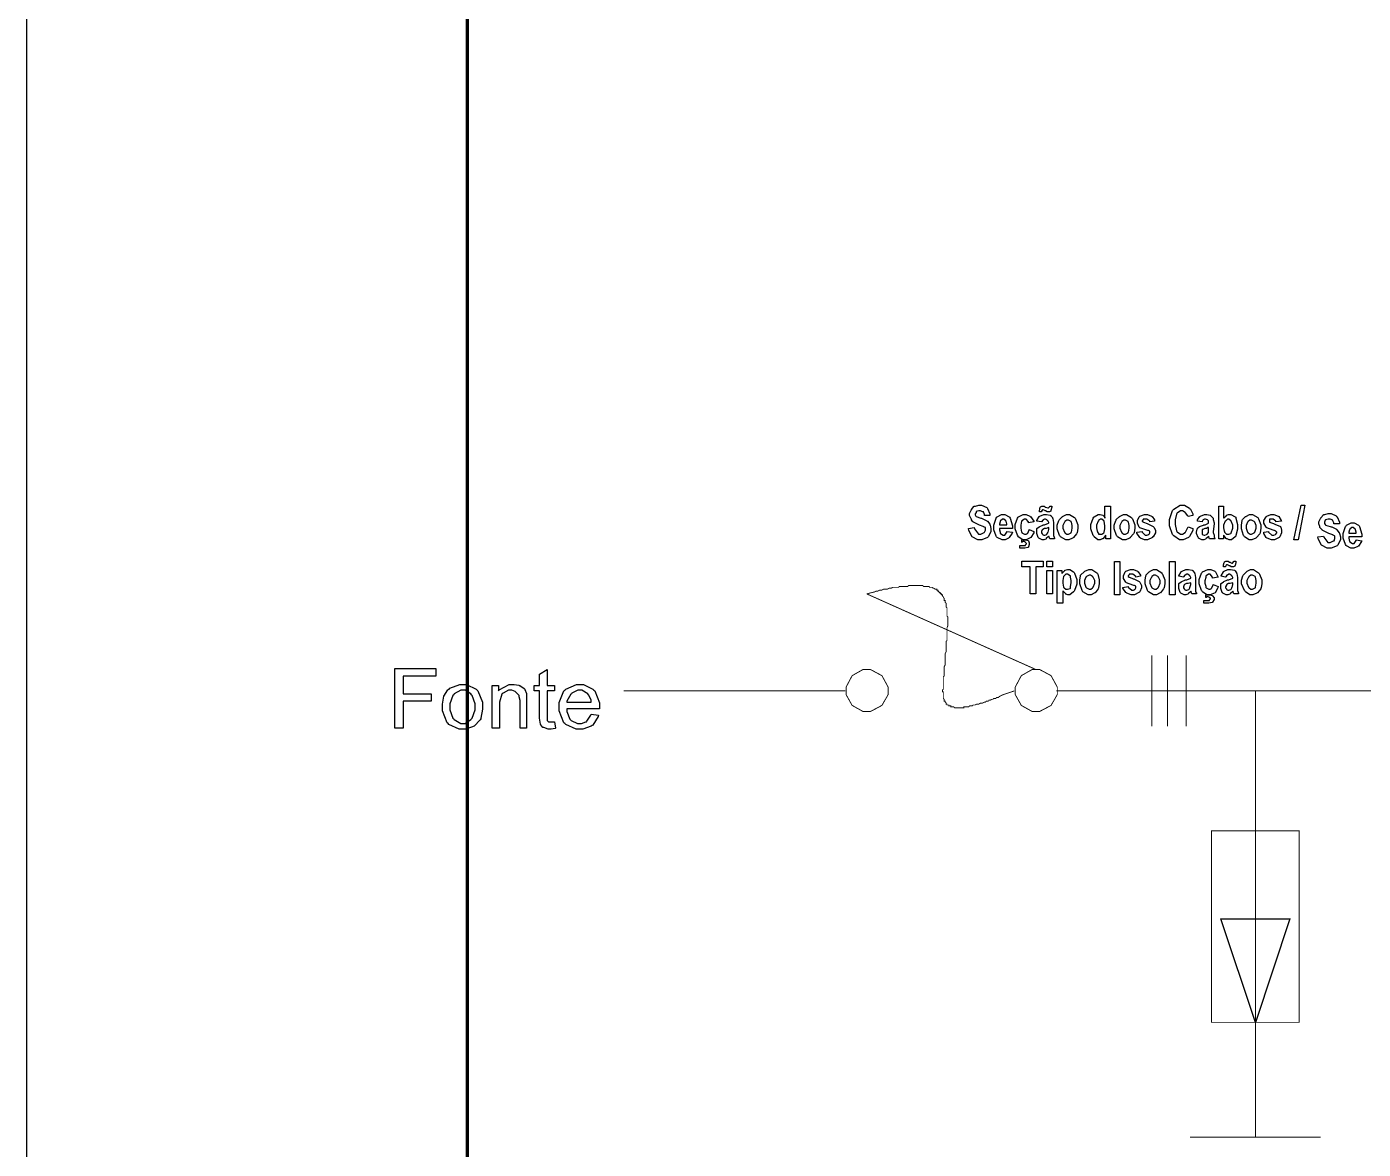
# Model space of a CAD drawing. Header units: metres. Extents: x -593 to 248, y 430 to 1024.
# Drawn here: x -592.7 to -532, y 478.6 to 529.6 of the extents above; entities that cross this region are included whole.
import ezdxf

# ---------------------------------------------------------------- set-up
doc = ezdxf.new("R2010")
doc.units = ezdxf.units.M
doc.header["$MEASUREMENT"] = 0
for name, color, linetype in [('C00-00-00-BLACK', 7, 'Continuous'), ('C00-7E-FF', 150, 'Continuous'), ('CFF-7E-00', 30, 'Continuous')]:
    doc.layers.add(name, color=color, linetype=linetype)

msp = doc.modelspace()

# ---------------------------------------------------------------- linework, layer by layer
msp.add_line((-592.703, 429.566), (-592.703, 1023.566))
at = {"lineweight": 100}
msp.add_line((-572.703, 439.566), (-572.703, 1013.566), dxfattribs=at)
at = {"layer": 'C00-00-00-BLACK', "const_width": 0.0423}
for points in [[(-541.638, 497.821), (-541.638, 501.044)], [(-541.638, 497.821), (-541.638, 501.044)], [(-540.919, 497.821), (-540.919, 501.044)], [(-540.919, 497.821), (-540.919, 501.044)], [(-540.07, 497.821), (-540.07, 501.044)], [(-540.07, 497.821), (-540.07, 501.044)]]:
    msp.add_lwpolyline(points, dxfattribs=at)
at = {"layer": 'C00-7E-FF', "const_width": 0.0423}
for points in [[(-554.574, 503.84), (-554.405, 503.883), (-554.237, 503.924), (-554.151, 503.967), (-554.067, 503.967), (-553.982, 504.009), (-553.898, 504.009), (-553.812, 504.052), (-553.728, 504.052), (-553.643, 504.052), (-553.559, 504.094), (-553.475, 504.094), (-553.389, 504.136), (-553.346, 504.136), (-553.305, 504.136), (-553.262, 504.136), (-553.217, 504.136), (-553.176, 504.136), (-553.133, 504.136), (-553.09, 504.179), (-553.047, 504.179), (-552.963, 504.179), (-552.921, 504.179), (-552.879, 504.179), (-552.837, 504.179), (-552.794, 504.179), (-552.751, 504.179), (-552.71, 504.179), (-552.667, 504.222), (-552.583, 504.222), (-552.54, 504.222), (-552.498, 504.222), (-552.455, 504.222), (-552.413, 504.222), (-552.371, 504.222), (-552.328, 504.222), (-552.244, 504.222), (-552.201, 504.222), (-552.159, 504.222), (-552.117, 504.222), (-552.074, 504.222), (-552.032, 504.222), (-551.989, 504.179), (-551.948, 504.179), (-551.905, 504.179), (-551.862, 504.179), (-551.821, 504.179), (-551.776, 504.179), (-551.733, 504.179), (-551.733, 504.136), (-551.691, 504.136), (-551.649, 504.136), (-551.606, 504.136), (-551.563, 504.094), (-551.522, 504.094), (-551.479, 504.052), (-551.437, 504.052), (-551.394, 504.052), (-551.394, 504.009), (-551.352, 504.009), (-551.352, 503.967), (-551.31, 503.967), (-551.31, 503.924), (-551.267, 503.924), (-551.267, 503.883), (-551.226, 503.883), (-551.226, 503.84), (-551.183, 503.84), (-551.183, 503.797), (-551.14, 503.797), (-551.14, 503.756), (-551.098, 503.713), (-551.098, 503.67), (-551.056, 503.628), (-551.056, 503.586), (-551.056, 503.544), (-551.013, 503.544), (-551.013, 503.501), (-551.013, 503.46), (-550.971, 503.417), (-550.971, 503.374), (-550.971, 503.331), (-550.971, 503.29), (-550.971, 503.247), (-550.929, 503.205), (-550.929, 503.163), (-550.929, 503.121), (-550.929, 503.078), (-550.929, 503.035), (-550.929, 502.994), (-550.929, 502.951), (-550.929, 502.908), (-550.929, 502.821), (-550.887, 502.779), (-550.887, 502.736), (-550.887, 502.695), (-550.887, 502.652), (-550.887, 502.568), (-550.887, 502.525), (-550.887, 502.482), (-550.887, 502.44), (-550.887, 502.399), (-550.929, 502.313), (-550.929, 502.27), (-550.929, 502.186), (-550.929, 502.059), (-550.929, 501.974), (-550.929, 501.933), (-550.929, 501.89), (-550.929, 501.806), (-550.929, 501.763), (-550.929, 501.72), (-550.971, 501.678), (-550.971, 501.637), (-550.971, 501.594), (-550.971, 501.551), (-550.971, 501.467), (-550.971, 501.424), (-550.971, 501.381), (-550.971, 501.34), (-550.971, 501.297), (-550.971, 501.255), (-550.971, 501.212), (-551.013, 501.128), (-551.013, 501.044), (-551.013, 500.958), (-551.013, 500.872), (-551.013, 500.702), (-551.013, 500.617), (-551.056, 500.533), (-551.056, 500.449), (-551.056, 500.363), (-551.056, 500.32), (-551.056, 500.279), (-551.056, 500.236), (-551.056, 500.194), (-551.056, 500.152), (-551.056, 500.11), (-551.098, 500.067), (-551.098, 500.024), (-551.098, 499.983), (-551.098, 499.856), (-551.098, 499.771), (-551.098, 499.728), (-551.098, 499.686), (-551.098, 499.644), (-551.098, 499.601), (-551.098, 499.517), (-551.14, 499.474), (-551.14, 499.432), (-551.14, 499.39), (-551.098, 499.39), (-551.098, 499.347), (-551.098, 499.305), (-551.098, 499.262), (-551.098, 499.221), (-551.098, 499.178), (-551.098, 499.135), (-551.098, 499.094), (-551.056, 499.051), (-551.056, 499.009), (-551.056, 498.966), (-551.013, 498.966), (-551.013, 498.924), (-550.971, 498.882), (-550.971, 498.836), (-550.929, 498.836), (-550.929, 498.795), (-550.887, 498.795), (-550.844, 498.795), (-550.844, 498.752), (-550.801, 498.752), (-550.76, 498.752), (-550.76, 498.71), (-550.717, 498.71), (-550.675, 498.71), (-550.633, 498.71), (-550.59, 498.667), (-550.548, 498.667), (-550.505, 498.667), (-550.464, 498.667), (-550.421, 498.667), (-550.378, 498.667), (-550.334, 498.667), (-550.291, 498.667), (-550.249, 498.667)], [(-546.898, 500.406), (-554.574, 503.84)], [(-565.603, 499.432), (-555.551, 499.432)], [(-550.249, 498.667), (-550.206, 498.667), (-550.164, 498.667), (-550.164, 498.71), (-550.122, 498.71), (-550.079, 498.71), (-550.038, 498.71), (-549.995, 498.71), (-549.952, 498.71), (-549.91, 498.752), (-549.825, 498.752), (-549.783, 498.752), (-549.74, 498.795), (-549.699, 498.795), (-549.656, 498.795), (-549.572, 498.836), (-549.529, 498.836), (-549.486, 498.836), (-549.402, 498.882), (-549.36, 498.882), (-549.317, 498.882), (-549.233, 498.924), (-549.19, 498.924), (-549.147, 498.966), (-549.063, 498.966), (-549.021, 499.009), (-548.979, 499.009), (-548.891, 499.051), (-548.849, 499.051), (-548.807, 499.094), (-548.722, 499.094), (-548.68, 499.135), (-548.595, 499.135), (-548.552, 499.178), (-548.468, 499.221), (-548.384, 499.262), (-548.256, 499.305), (-548.129, 499.347), (-547.876, 499.432)], [(-545.966, 499.432), (-520.308, 499.432)], [(-536.932, 499.432), (-536.932, 483.832)], [(-536.932, 483.832), (-536.932, 479.17)], [(-539.901, 479.17), (-533.964, 479.17)]]:
    msp.add_lwpolyline(points, dxfattribs=at)
for points in [[(-553.601, 499.432), (-553.601, 499.605), (-553.884, 500.126), (-554.405, 500.406), (-554.577, 500.406), (-554.742, 500.406), (-555.236, 500.126), (-555.511, 499.605), (-555.511, 499.432), (-555.511, 499.268), (-555.236, 498.775), (-554.742, 498.499), (-554.577, 498.499), (-554.405, 498.499), (-553.884, 498.775), (-553.601, 499.268), (-553.601, 499.432)], [(-545.923, 499.432), (-545.923, 499.605), (-546.206, 500.126), (-546.726, 500.406), (-546.898, 500.406), (-547.064, 500.406), (-547.557, 500.126), (-547.833, 499.605), (-547.833, 499.432), (-547.833, 499.268), (-547.557, 498.775), (-547.064, 498.499), (-546.898, 498.499), (-546.726, 498.499), (-546.206, 498.775), (-545.923, 499.268), (-545.923, 499.432)], [(-545.923, 499.432), (-545.923, 499.605), (-546.206, 500.126), (-546.726, 500.406), (-546.898, 500.406), (-547.064, 500.406), (-547.557, 500.126), (-547.833, 499.605), (-547.833, 499.432), (-547.833, 499.268), (-547.557, 498.775), (-547.064, 498.499), (-546.898, 498.499), (-546.726, 498.499), (-546.206, 498.775), (-545.923, 499.268), (-545.923, 499.432)], [(-538.927, 493.074), (-534.94, 493.074), (-534.94, 484.382), (-538.927, 484.382), (-538.927, 493.074)], [(-538.501, 489.089), (-535.363, 489.089), (-536.932, 484.382), (-538.501, 489.089)]]:
    msp.add_lwpolyline(points, close=True, dxfattribs=at)
at = {"layer": 'C00-7E-FF'}
msp.add_lwpolyline([(-538.501, 489.089), (-535.363, 489.089), (-536.932, 484.382), (-538.501, 489.089)], close=True, dxfattribs=at)
at = {"layer": 'CFF-7E-00'}
for points in [[(-549.952, 506.805), (-549.699, 506.848), (-549.689, 506.796), (-549.506, 506.552), (-549.444, 506.552), (-549.391, 506.552), (-549.244, 506.626), (-549.233, 506.636), (-549.223, 506.636), (-549.19, 506.732), (-549.19, 506.764), (-549.19, 506.786), (-549.19, 506.833), (-549.19, 506.848), (-549.201, 506.859), (-549.258, 506.891), (-549.276, 506.891), (-549.287, 506.902), (-549.455, 506.967), (-549.486, 506.978), (-549.518, 506.989), (-549.73, 507.095), (-549.74, 507.105), (-549.751, 507.116), (-549.825, 507.202), (-549.825, 507.231), (-549.837, 507.253), (-549.91, 507.397), (-549.91, 507.444), (-549.91, 507.497), (-549.837, 507.646), (-549.825, 507.656), (-549.816, 507.678), (-549.71, 507.815), (-549.699, 507.825), (-549.635, 507.825), (-549.492, 507.867), (-549.444, 507.867), (-549.36, 507.867), (-549.128, 507.762), (-549.106, 507.74), (-549.086, 507.719), (-548.979, 507.481), (-548.979, 507.401), (-549.233, 507.401), (-549.233, 507.444), (-549.266, 507.561), (-549.276, 507.57), (-549.318, 507.57), (-549.413, 507.613), (-549.444, 507.613), (-549.486, 507.613), (-549.603, 507.581), (-549.613, 507.57), (-549.613, 507.538), (-549.656, 507.468), (-549.656, 507.444), (-549.656, 507.423), (-549.624, 507.371), (-549.613, 507.359), (-549.603, 507.35), (-549.391, 507.285), (-549.36, 507.274), (-549.328, 507.264), (-549.117, 507.158), (-549.106, 507.147), (-549.097, 507.138), (-548.99, 507), (-548.979, 506.978), (-548.97, 506.967), (-548.937, 506.815), (-548.937, 506.764), (-548.937, 506.68), (-549.043, 506.447), (-549.063, 506.425), (-549.086, 506.404), (-549.354, 506.298), (-549.444, 506.298), (-549.532, 506.298), (-549.794, 506.427), (-549.943, 506.721), (-549.952, 506.805)], [(-546.645, 507.57), (-546.73, 507.57), (-546.73, 507.613), (-546.73, 507.613), (-546.699, 507.773), (-546.688, 507.783), (-546.688, 507.794), (-546.624, 507.825), (-546.602, 507.825), (-546.582, 507.825), (-546.535, 507.825), (-546.518, 507.825), (-546.518, 507.825), (-546.475, 507.783), (-546.475, 507.783), (-546.455, 507.773), (-546.349, 507.74), (-546.349, 507.74), (-546.328, 507.74), (-546.265, 507.804), (-546.265, 507.825), (-546.179, 507.825), (-546.179, 507.773), (-546.212, 507.624), (-546.222, 507.613), (-546.222, 507.603), (-546.285, 507.57), (-546.306, 507.57), (-546.306, 507.57), (-546.349, 507.57), (-546.349, 507.57), (-546.381, 507.57), (-546.452, 507.613), (-546.475, 507.613), (-546.486, 507.624), (-546.561, 507.656), (-546.561, 507.656), (-546.561, 507.656), (-546.602, 507.656), (-546.602, 507.656), (-546.613, 507.646), (-546.645, 507.59), (-546.645, 507.57)], [(-543.507, 506.34), (-543.72, 506.34), (-543.72, 506.509), (-543.73, 506.489), (-543.837, 506.351), (-543.846, 506.34), (-543.889, 506.34), (-543.984, 506.298), (-544.016, 506.298), (-544.079, 506.298), (-544.249, 506.436), (-544.269, 506.468), (-544.291, 506.49), (-544.396, 506.792), (-544.396, 506.891), (-544.396, 506.998), (-544.291, 507.285), (-544.269, 507.317), (-544.249, 507.339), (-544.075, 507.444), (-544.016, 507.444), (-543.974, 507.444), (-543.857, 507.412), (-543.846, 507.401), (-543.825, 507.401), (-543.761, 507.306), (-543.761, 507.274), (-543.761, 507.825), (-543.507, 507.825), (-543.507, 506.34)], [(-539.985, 506.891), (-539.774, 506.805), (-539.774, 506.711), (-539.923, 506.447), (-539.944, 506.425), (-539.966, 506.404), (-540.205, 506.298), (-540.284, 506.298), (-540.38, 506.298), (-540.634, 506.477), (-540.666, 506.509), (-540.688, 506.541), (-540.835, 506.933), (-540.835, 507.063), (-540.835, 507.212), (-540.688, 507.624), (-540.666, 507.656), (-540.634, 507.687), (-540.339, 507.867), (-540.24, 507.867), (-540.156, 507.867), (-539.923, 507.73), (-539.901, 507.697), (-539.88, 507.687), (-539.774, 507.473), (-539.774, 507.401), (-539.985, 507.359), (-539.996, 507.381), (-540.104, 507.519), (-540.113, 507.529), (-540.124, 507.54), (-540.244, 507.613), (-540.284, 507.613), (-540.338, 507.613), (-540.475, 507.508), (-540.496, 507.486), (-540.507, 507.465), (-540.58, 507.196), (-540.58, 507.105), (-540.58, 506.998), (-540.507, 506.701), (-540.496, 506.679), (-540.475, 506.658), (-540.332, 506.552), (-540.284, 506.552), (-540.241, 506.552), (-540.124, 506.626), (-540.113, 506.636), (-540.104, 506.647), (-539.996, 506.859), (-539.985, 506.891)], [(-538.586, 506.34), (-538.586, 507.825), (-538.374, 507.825), (-538.374, 507.274), (-538.364, 507.296), (-538.258, 507.391), (-538.247, 507.401), (-538.238, 507.412), (-538.151, 507.444), (-538.121, 507.444), (-538.048, 507.444), (-537.846, 507.339), (-537.824, 507.317), (-537.814, 507.285), (-537.739, 506.99), (-537.739, 506.891), (-537.739, 506.786), (-537.814, 506.49), (-537.824, 506.468), (-537.846, 506.436), (-538.02, 506.298), (-538.078, 506.298), (-538.121, 506.298), (-538.215, 506.34), (-538.247, 506.34), (-538.258, 506.351), (-538.364, 506.489), (-538.374, 506.509), (-538.374, 506.34), (-538.586, 506.34)], [(-535.194, 506.298), (-534.856, 507.867), (-534.686, 507.867), (-534.983, 506.298), (-535.194, 506.298)], [(-548.215, 506.679), (-547.96, 506.636), (-547.97, 506.604), (-548.108, 506.393), (-548.129, 506.382), (-548.14, 506.373), (-548.292, 506.298), (-548.341, 506.298), (-548.427, 506.298), (-548.66, 506.404), (-548.68, 506.425), (-548.703, 506.457), (-548.807, 506.75), (-548.807, 506.848), (-548.807, 506.965), (-548.703, 507.285), (-548.68, 507.317), (-548.66, 507.339), (-548.453, 507.444), (-548.384, 507.444), (-548.31, 507.444), (-548.108, 507.339), (-548.087, 507.317), (-548.066, 507.285), (-547.96, 506.925), (-547.96, 506.805), (-547.96, 506.805), (-548.552, 506.805), (-548.552, 506.753), (-548.511, 506.635), (-548.511, 506.594), (-548.501, 506.585), (-548.381, 506.509), (-548.341, 506.509), (-548.31, 506.509), (-548.215, 506.637), (-548.215, 506.679)], [(-548.215, 506.978), (-548.215, 507.02), (-548.246, 507.138), (-548.256, 507.147), (-548.267, 507.158), (-548.355, 507.231), (-548.384, 507.231), (-548.416, 507.231), (-548.501, 507.158), (-548.511, 507.147), (-548.511, 507.106), (-548.552, 507.011), (-548.552, 506.978), (-548.215, 506.978)], [(-546.984, 507.105), (-547.237, 507.063), (-547.237, 507.106), (-547.333, 507.231), (-547.364, 507.231), (-547.409, 507.231), (-547.527, 507.158), (-547.537, 507.147), (-547.548, 507.138), (-547.579, 506.953), (-547.579, 506.891), (-547.579, 506.828), (-547.548, 506.647), (-547.537, 506.636), (-547.527, 506.615), (-547.406, 506.552), (-547.364, 506.552), (-547.344, 506.552), (-547.28, 506.585), (-547.28, 506.594), (-547.26, 506.594), (-547.206, 506.743), (-547.195, 506.764), (-546.984, 506.679), (-546.995, 506.615), (-547.118, 506.393), (-547.335, 506.298), (-547.407, 506.298), (-547.483, 506.298), (-547.696, 506.436), (-547.706, 506.468), (-547.728, 506.5), (-547.833, 506.793), (-547.833, 506.891), (-547.833, 506.998), (-547.728, 507.285), (-547.706, 507.317), (-547.685, 507.339), (-547.477, 507.444), (-547.407, 507.444), (-547.344, 507.444), (-547.164, 507.371), (-547.153, 507.359), (-547.133, 507.35), (-546.995, 507.136), (-546.984, 507.105)], [(-546.645, 507.105), (-546.857, 507.147), (-546.848, 507.169), (-546.741, 507.35), (-546.73, 507.359), (-546.71, 507.371), (-546.535, 507.444), (-546.475, 507.444), (-546.412, 507.444), (-546.244, 507.412), (-546.222, 507.401), (-546.212, 507.391), (-546.136, 507.304), (-546.136, 507.274), (-546.127, 507.264), (-546.095, 507.082), (-546.095, 507.02), (-546.095, 506.679), (-546.095, 506.626), (-546.095, 506.508), (-546.095, 506.468), (-546.086, 506.458), (-546.052, 506.37), (-546.052, 506.34), (-546.265, 506.34), (-546.306, 506.468), (-546.317, 506.447), (-546.423, 506.351), (-546.433, 506.34), (-546.444, 506.33), (-546.532, 506.298), (-546.561, 506.298), (-546.615, 506.298), (-546.762, 506.373), (-546.772, 506.382), (-546.794, 506.404), (-546.857, 506.578), (-546.857, 506.636), (-546.857, 506.636), (-546.857, 506.764), (-546.857, 506.805), (-546.848, 506.816), (-546.741, 506.881), (-546.73, 506.891), (-546.721, 506.902), (-546.583, 506.967), (-546.561, 506.978), (-546.498, 506.978), (-546.317, 507.053), (-546.306, 507.063), (-546.306, 507.085), (-546.339, 507.147), (-546.349, 507.147), (-546.349, 507.158), (-546.382, 507.19), (-546.391, 507.19), (-546.391, 507.201), (-546.455, 507.231), (-546.475, 507.231), (-546.498, 507.231), (-546.561, 507.201), (-546.561, 507.19), (-546.583, 507.19), (-546.635, 507.116), (-546.645, 507.105)], [(-545.923, 506.891), (-545.923, 506.967), (-545.849, 507.169), (-545.838, 507.19), (-545.828, 507.212), (-545.692, 507.35), (-545.669, 507.359), (-545.66, 507.371), (-545.508, 507.444), (-545.457, 507.444), (-545.373, 507.444), (-545.14, 507.306), (-545.118, 507.274), (-545.097, 507.242), (-544.991, 506.979), (-544.991, 506.891), (-544.991, 506.818), (-545.024, 506.617), (-545.034, 506.594), (-545.045, 506.563), (-545.194, 506.393), (-545.204, 506.382), (-545.226, 506.373), (-545.399, 506.298), (-545.457, 506.298), (-545.543, 506.298), (-545.776, 506.436), (-545.796, 506.468), (-545.818, 506.49), (-545.923, 506.792), (-545.923, 506.891)], [(-545.669, 506.891), (-545.669, 506.828), (-545.595, 506.647), (-545.584, 506.636), (-545.574, 506.615), (-545.487, 506.552), (-545.457, 506.552), (-545.416, 506.552), (-545.299, 506.615), (-545.288, 506.636), (-545.278, 506.647), (-545.245, 506.83), (-545.245, 506.891), (-545.245, 506.945), (-545.278, 507.095), (-545.288, 507.105), (-545.299, 507.126), (-545.418, 507.19), (-545.457, 507.19), (-545.489, 507.19), (-545.574, 507.126), (-545.584, 507.105), (-545.595, 507.095), (-545.669, 506.942), (-545.669, 506.891)], [(-544.142, 506.891), (-544.142, 506.839), (-544.111, 506.69), (-544.1, 506.679), (-544.1, 506.647), (-544.057, 506.577), (-544.057, 506.552), (-544.025, 506.552), (-543.955, 506.552), (-543.93, 506.552), (-543.899, 506.552), (-543.814, 506.615), (-543.803, 506.636), (-543.794, 506.647), (-543.761, 506.799), (-543.761, 506.848), (-543.761, 506.924), (-543.794, 507.138), (-543.803, 507.147), (-543.814, 507.158), (-543.901, 507.231), (-543.93, 507.231), (-543.962, 507.231), (-544.057, 507.169), (-544.057, 507.147), (-544.068, 507.138), (-544.142, 506.953), (-544.142, 506.891)], [(-543.338, 506.891), (-543.338, 506.967), (-543.265, 507.169), (-543.253, 507.19), (-543.244, 507.212), (-543.106, 507.35), (-543.084, 507.359), (-543.075, 507.371), (-542.923, 507.444), (-542.872, 507.444), (-542.788, 507.444), (-542.555, 507.306), (-542.533, 507.274), (-542.512, 507.242), (-542.406, 506.979), (-542.406, 506.891), (-542.406, 506.818), (-542.439, 506.617), (-542.449, 506.594), (-542.46, 506.563), (-542.609, 506.393), (-542.618, 506.382), (-542.64, 506.373), (-542.814, 506.298), (-542.872, 506.298), (-542.958, 506.298), (-543.19, 506.436), (-543.211, 506.468), (-543.233, 506.49), (-543.338, 506.792), (-543.338, 506.891)], [(-543.084, 506.891), (-543.084, 506.828), (-543.01, 506.647), (-542.999, 506.636), (-542.989, 506.615), (-542.902, 506.552), (-542.872, 506.552), (-542.831, 506.552), (-542.713, 506.615), (-542.702, 506.636), (-542.693, 506.647), (-542.661, 506.83), (-542.661, 506.891), (-542.661, 506.945), (-542.693, 507.095), (-542.702, 507.105), (-542.713, 507.126), (-542.833, 507.19), (-542.872, 507.19), (-542.904, 507.19), (-542.989, 507.126), (-542.999, 507.105), (-543.01, 507.095), (-543.084, 506.942), (-543.084, 506.891)], [(-542.319, 506.636), (-542.066, 506.679), (-542.066, 506.637), (-541.939, 506.509), (-541.896, 506.509), (-541.865, 506.509), (-541.769, 506.542), (-541.769, 506.552), (-541.76, 506.552), (-541.727, 506.615), (-541.727, 506.636), (-541.727, 506.636), (-541.727, 506.679), (-541.727, 506.679), (-541.727, 506.69), (-541.79, 506.721), (-541.811, 506.721), (-541.854, 506.732), (-542.172, 506.839), (-542.193, 506.848), (-542.204, 506.87), (-542.277, 507.047), (-542.277, 507.105), (-542.277, 507.169), (-542.204, 507.339), (-542.193, 507.359), (-542.172, 507.371), (-541.965, 507.444), (-541.896, 507.444), (-541.833, 507.444), (-541.65, 507.371), (-541.638, 507.359), (-541.618, 507.35), (-541.512, 507.198), (-541.512, 507.147), (-541.727, 507.105), (-541.727, 507.136), (-541.855, 507.231), (-541.896, 507.231), (-541.928, 507.231), (-542, 507.231), (-542.023, 507.231), (-542.023, 507.211), (-542.066, 507.164), (-542.066, 507.147), (-542.066, 507.138), (-542.023, 507.105), (-542.023, 507.105), (-542.013, 507.095), (-541.842, 507.032), (-541.811, 507.02), (-541.779, 507.011), (-541.565, 506.902), (-541.555, 506.891), (-541.545, 506.87), (-541.471, 506.727), (-541.471, 506.679), (-541.471, 506.615), (-541.576, 506.436), (-541.597, 506.425), (-541.608, 506.404), (-541.825, 506.298), (-541.896, 506.298), (-541.96, 506.298), (-542.14, 506.373), (-542.15, 506.382), (-542.172, 506.404), (-542.31, 506.604), (-542.319, 506.636)], [(-539.351, 507.105), (-539.562, 507.147), (-539.562, 507.201), (-539.457, 507.35), (-539.435, 507.359), (-539.426, 507.371), (-539.243, 507.444), (-539.181, 507.444), (-539.129, 507.444), (-538.98, 507.412), (-538.969, 507.401), (-538.96, 507.391), (-538.854, 507.285), (-538.842, 507.274), (-538.842, 507.211), (-538.797, 507.069), (-538.797, 507.02), (-538.842, 506.679), (-538.842, 506.626), (-538.797, 506.508), (-538.797, 506.468), (-538.797, 506.436), (-538.767, 506.351), (-538.756, 506.34), (-539.012, 506.34), (-539.055, 506.468), (-539.055, 506.436), (-539.161, 506.351), (-539.181, 506.34), (-539.193, 506.33), (-539.279, 506.298), (-539.308, 506.298), (-539.362, 506.298), (-539.511, 506.373), (-539.52, 506.382), (-539.532, 506.404), (-539.605, 506.578), (-539.605, 506.636), (-539.605, 506.636), (-539.573, 506.785), (-539.562, 506.805), (-539.562, 506.828), (-539.489, 506.881), (-539.478, 506.891), (-539.468, 506.902), (-539.288, 506.967), (-539.266, 506.978), (-539.213, 506.978), (-539.066, 507.053), (-539.055, 507.063), (-539.055, 507.085), (-539.055, 507.147), (-539.055, 507.147), (-539.055, 507.158), (-539.096, 507.19), (-539.096, 507.19), (-539.107, 507.201), (-539.194, 507.231), (-539.223, 507.231), (-539.245, 507.231), (-539.299, 507.201), (-539.308, 507.19), (-539.319, 507.19), (-539.351, 507.126), (-539.351, 507.105)], [(-538.374, 506.891), (-538.374, 506.839), (-538.342, 506.69), (-538.331, 506.679), (-538.331, 506.647), (-538.258, 506.563), (-538.247, 506.552), (-538.247, 506.552), (-538.185, 506.552), (-538.163, 506.552), (-538.132, 506.552), (-538.046, 506.585), (-538.035, 506.594), (-538.025, 506.617), (-537.951, 506.823), (-537.951, 506.891), (-537.951, 506.956), (-538.025, 507.138), (-538.035, 507.147), (-538.046, 507.158), (-538.134, 507.231), (-538.163, 507.231), (-538.195, 507.231), (-538.28, 507.158), (-538.29, 507.147), (-538.301, 507.138), (-538.374, 506.953), (-538.374, 506.891)], [(-537.569, 506.891), (-537.569, 506.967), (-537.539, 507.169), (-537.528, 507.19), (-537.518, 507.212), (-537.378, 507.35), (-537.356, 507.359), (-537.335, 507.371), (-537.192, 507.444), (-537.143, 507.444), (-537.059, 507.444), (-536.828, 507.306), (-536.806, 507.274), (-536.785, 507.242), (-536.678, 506.979), (-536.678, 506.891), (-536.678, 506.818), (-536.711, 506.617), (-536.72, 506.594), (-536.731, 506.563), (-536.88, 506.393), (-536.89, 506.382), (-536.912, 506.373), (-537.086, 506.298), (-537.143, 506.298), (-537.219, 506.298), (-537.422, 506.436), (-537.443, 506.468), (-537.464, 506.49), (-537.569, 506.792), (-537.569, 506.891)], [(-537.356, 506.891), (-537.356, 506.828), (-537.283, 506.647), (-537.271, 506.636), (-537.262, 506.615), (-537.174, 506.552), (-537.143, 506.552), (-537.102, 506.552), (-536.985, 506.615), (-536.974, 506.636), (-536.964, 506.647), (-536.89, 506.83), (-536.89, 506.891), (-536.89, 506.945), (-536.964, 507.095), (-536.974, 507.105), (-536.985, 507.126), (-537.105, 507.19), (-537.143, 507.19), (-537.177, 507.19), (-537.262, 507.126), (-537.271, 507.105), (-537.283, 507.095), (-537.356, 506.942), (-537.356, 506.891)], [(-536.551, 506.636), (-536.34, 506.679), (-536.33, 506.647), (-536.179, 506.509), (-536.128, 506.509), (-536.096, 506.509), (-536.012, 506.542), (-536.001, 506.552), (-536.001, 506.552), (-535.958, 506.615), (-535.958, 506.636), (-535.958, 506.636), (-535.991, 506.679), (-536.001, 506.679), (-536.001, 506.69), (-536.064, 506.721), (-536.085, 506.721), (-536.128, 506.732), (-536.415, 506.839), (-536.424, 506.848), (-536.446, 506.87), (-536.551, 507.047), (-536.551, 507.105), (-536.551, 507.169), (-536.446, 507.339), (-536.424, 507.359), (-536.415, 507.371), (-536.233, 507.444), (-536.17, 507.444), (-536.096, 507.444), (-535.893, 507.371), (-535.872, 507.359), (-535.862, 507.35), (-535.756, 507.179), (-535.745, 507.147), (-536.001, 507.105), (-536.001, 507.136), (-536.129, 507.231), (-536.17, 507.231), (-536.202, 507.231), (-536.274, 507.231), (-536.297, 507.231), (-536.297, 507.211), (-536.297, 507.164), (-536.297, 507.147), (-536.297, 507.147), (-536.297, 507.105), (-536.297, 507.105), (-536.288, 507.095), (-536.107, 507.032), (-536.085, 507.02), (-536.053, 507.011), (-535.797, 506.902), (-535.786, 506.891), (-535.776, 506.87), (-535.745, 506.727), (-535.745, 506.679), (-535.745, 506.615), (-535.819, 506.436), (-535.829, 506.425), (-535.851, 506.404), (-536.059, 506.298), (-536.128, 506.298), (-536.202, 506.298), (-536.403, 506.373), (-536.424, 506.382), (-536.446, 506.404), (-536.551, 506.578), (-536.551, 506.636)], [(-534.091, 506.425), (-533.836, 506.468), (-533.827, 506.416), (-533.645, 506.171), (-533.582, 506.171), (-533.53, 506.171), (-533.381, 506.246), (-533.37, 506.256), (-533.361, 506.256), (-533.329, 506.351), (-533.329, 506.382), (-533.329, 506.404), (-533.329, 506.453), (-533.329, 506.468), (-533.34, 506.479), (-533.395, 506.509), (-533.413, 506.509), (-533.424, 506.52), (-533.594, 506.585), (-533.625, 506.594), (-533.657, 506.606), (-533.869, 506.712), (-533.879, 506.721), (-533.89, 506.732), (-533.996, 506.839), (-534.006, 506.848), (-534.006, 506.902), (-534.048, 507.023), (-534.048, 507.063), (-534.048, 507.117), (-533.975, 507.264), (-533.964, 507.274), (-533.955, 507.296), (-533.847, 507.434), (-533.836, 507.444), (-533.773, 507.444), (-533.631, 507.486), (-533.582, 507.486), (-533.498, 507.486), (-533.266, 507.381), (-533.243, 507.359), (-533.223, 507.339), (-533.117, 507.1), (-533.117, 507.02), (-533.37, 507.02), (-533.37, 507.063), (-533.413, 507.158), (-533.413, 507.19), (-533.413, 507.19), (-533.541, 507.231), (-533.582, 507.231), (-533.625, 507.231), (-533.742, 507.201), (-533.752, 507.19), (-533.763, 507.18), (-533.795, 507.094), (-533.795, 507.063), (-533.795, 507.042), (-533.763, 506.989), (-533.752, 506.978), (-533.742, 506.967), (-533.53, 506.902), (-533.498, 506.891), (-533.467, 506.881), (-533.255, 506.775), (-533.243, 506.764), (-533.234, 506.755), (-533.128, 506.617), (-533.117, 506.594), (-533.107, 506.585), (-533.074, 506.433), (-533.074, 506.382), (-533.074, 506.298), (-533.182, 506.065), (-533.202, 506.043), (-533.224, 506.023), (-533.493, 505.917), (-533.582, 505.917), (-533.671, 505.917), (-533.933, 506.045), (-534.081, 506.341), (-534.091, 506.425)], [(-546.306, 506.848), (-546.306, 506.848), (-546.434, 506.805), (-546.475, 506.805), (-546.507, 506.805), (-546.579, 506.764), (-546.602, 506.764), (-546.613, 506.755), (-546.645, 506.666), (-546.645, 506.636), (-546.645, 506.615), (-546.613, 506.563), (-546.602, 506.552), (-546.593, 506.542), (-546.538, 506.509), (-546.518, 506.509), (-546.486, 506.509), (-546.402, 506.542), (-546.391, 506.552), (-546.391, 506.552), (-546.349, 506.615), (-546.349, 506.636), (-546.339, 506.636), (-546.306, 506.764), (-546.306, 506.805), (-546.306, 506.848)], [(-539.055, 506.848), (-539.086, 506.848), (-539.158, 506.805), (-539.181, 506.805), (-539.224, 506.805), (-539.319, 506.764), (-539.351, 506.764), (-539.351, 506.732), (-539.351, 506.661), (-539.351, 506.636), (-539.351, 506.615), (-539.351, 506.568), (-539.351, 506.552), (-539.342, 506.542), (-539.253, 506.509), (-539.223, 506.509), (-539.223, 506.509), (-539.15, 506.542), (-539.139, 506.552), (-539.118, 506.552), (-539.066, 506.626), (-539.055, 506.636), (-539.055, 506.636), (-539.055, 506.764), (-539.055, 506.805), (-539.055, 506.848)], [(-532.352, 506.298), (-532.098, 506.256), (-532.11, 506.224), (-532.247, 506.013), (-532.268, 506.002), (-532.279, 505.992), (-532.461, 505.917), (-532.522, 505.917), (-532.596, 505.917), (-532.797, 506.023), (-532.818, 506.043), (-532.84, 506.077), (-532.945, 506.37), (-532.945, 506.468), (-532.945, 506.585), (-532.84, 506.902), (-532.818, 506.933), (-532.797, 506.956), (-532.59, 507.063), (-532.522, 507.063), (-532.448, 507.063), (-532.247, 506.956), (-532.225, 506.933), (-532.204, 506.902), (-532.098, 506.545), (-532.098, 506.425), (-532.098, 506.425), (-532.691, 506.425), (-532.691, 506.373), (-532.659, 506.224), (-532.648, 506.213), (-532.639, 506.203), (-532.519, 506.129), (-532.479, 506.129), (-532.447, 506.129), (-532.352, 506.257), (-532.352, 506.298)], [(-532.352, 506.594), (-532.352, 506.637), (-532.385, 506.755), (-532.395, 506.764), (-532.406, 506.775), (-532.492, 506.848), (-532.522, 506.848), (-532.553, 506.848), (-532.639, 506.775), (-532.648, 506.764), (-532.659, 506.755), (-532.691, 506.635), (-532.691, 506.594), (-532.352, 506.594)], [(-547.622, 505.917), (-547.622, 506.043), (-547.59, 506.043), (-547.519, 506.043), (-547.494, 506.043), (-547.462, 506.043), (-547.389, 506.043), (-547.364, 506.043), (-547.364, 506.065), (-547.323, 506.114), (-547.323, 506.129), (-547.323, 506.129), (-547.364, 506.171), (-547.364, 506.171), (-547.364, 506.182), (-547.429, 506.213), (-547.45, 506.213), (-547.472, 506.213), (-547.537, 506.182), (-547.537, 506.171), (-547.537, 506.298), (-547.505, 506.298), (-547.432, 506.298), (-547.407, 506.298), (-547.366, 506.298), (-547.249, 506.267), (-547.237, 506.256), (-547.228, 506.246), (-547.195, 506.159), (-547.195, 506.129), (-547.195, 506.088), (-547.228, 505.97), (-547.237, 505.959), (-547.26, 505.95), (-547.403, 505.917), (-547.45, 505.917), (-547.494, 505.917), (-547.59, 505.917), (-547.622, 505.917)], [(-547.153, 503.84), (-547.153, 505.07), (-547.537, 505.07), (-547.537, 505.324), (-546.561, 505.324), (-546.561, 505.07), (-546.898, 505.07), (-546.898, 503.84), (-547.153, 503.84)], [(-546.391, 505.07), (-546.391, 505.324), (-546.136, 505.324), (-546.136, 505.07), (-546.391, 505.07)], [(-546.391, 503.84), (-546.391, 504.898), (-546.136, 504.898), (-546.136, 503.84), (-546.391, 503.84)], [(-545.923, 504.898), (-545.711, 504.898), (-545.711, 504.771), (-545.701, 504.783), (-545.595, 504.889), (-545.584, 504.898), (-545.574, 504.911), (-545.454, 504.944), (-545.414, 504.944), (-545.351, 504.944), (-545.183, 504.836), (-545.161, 504.814), (-545.14, 504.783), (-545.034, 504.489), (-545.034, 504.39), (-545.034, 504.285), (-545.14, 503.989), (-545.161, 503.967), (-545.183, 503.935), (-545.356, 503.797), (-545.414, 503.797), (-545.446, 503.797), (-545.531, 503.83), (-545.541, 503.84), (-545.552, 503.851), (-545.66, 503.957), (-545.669, 503.967), (-545.669, 503.417), (-545.923, 503.417), (-545.923, 504.898)], [(-544.907, 504.39), (-544.907, 504.464), (-544.876, 504.665), (-544.865, 504.686), (-544.855, 504.708), (-544.706, 504.846), (-544.695, 504.856), (-544.674, 504.867), (-544.498, 504.944), (-544.439, 504.944), (-544.355, 504.944), (-544.122, 504.803), (-544.1, 504.771), (-544.09, 504.74), (-544.016, 504.478), (-544.016, 504.39), (-544.016, 504.317), (-544.047, 504.115), (-544.057, 504.094), (-544.068, 504.062), (-544.206, 503.894), (-544.226, 503.883), (-544.249, 503.873), (-544.392, 503.797), (-544.439, 503.797), (-544.524, 503.797), (-544.758, 503.935), (-544.779, 503.967), (-544.801, 503.989), (-544.907, 504.29), (-544.907, 504.39)], [(-543.332, 505.316), (-543.079, 505.316), (-543.079, 503.792), (-543.332, 503.792), (-543.332, 505.316)], [(-542.955, 504.136), (-542.7, 504.179), (-542.7, 504.138), (-542.543, 504.009), (-542.489, 504.009), (-542.468, 504.009), (-542.403, 504.042), (-542.403, 504.052), (-542.394, 504.052), (-542.362, 504.115), (-542.362, 504.136), (-542.362, 504.136), (-542.362, 504.179), (-542.362, 504.179), (-542.362, 504.19), (-542.426, 504.222), (-542.446, 504.222), (-542.489, 504.233), (-542.775, 504.339), (-542.785, 504.348), (-542.807, 504.371), (-542.912, 504.544), (-542.912, 504.602), (-542.912, 504.665), (-542.839, 504.835), (-542.828, 504.856), (-542.807, 504.867), (-542.601, 504.944), (-542.53, 504.944), (-542.467, 504.944), (-542.288, 504.867), (-542.277, 504.856), (-542.256, 504.846), (-542.15, 504.696), (-542.15, 504.645), (-542.362, 504.602), (-542.362, 504.634), (-542.489, 504.729), (-542.53, 504.729), (-542.563, 504.729), (-542.635, 504.729), (-542.658, 504.729), (-542.658, 504.708), (-542.7, 504.661), (-542.7, 504.645), (-542.7, 504.635), (-542.658, 504.602), (-542.658, 504.602), (-542.649, 504.592), (-542.478, 504.529), (-542.446, 504.518), (-542.414, 504.508), (-542.204, 504.401), (-542.193, 504.39), (-542.172, 504.369), (-542.107, 504.227), (-542.107, 504.179), (-542.107, 504.115), (-542.183, 503.935), (-542.193, 503.924), (-542.215, 503.903), (-542.421, 503.797), (-542.489, 503.797), (-542.563, 503.797), (-542.765, 503.873), (-542.785, 503.883), (-542.807, 503.905), (-542.945, 504.105), (-542.955, 504.136)], [(-541.938, 504.39), (-541.938, 504.464), (-541.907, 504.665), (-541.896, 504.686), (-541.886, 504.708), (-541.749, 504.846), (-541.727, 504.856), (-541.705, 504.867), (-541.56, 504.944), (-541.512, 504.944), (-541.428, 504.944), (-541.185, 504.803), (-541.174, 504.771), (-541.153, 504.74), (-541.046, 504.478), (-541.046, 504.39), (-541.046, 504.317), (-541.079, 504.115), (-541.089, 504.094), (-541.1, 504.062), (-541.238, 503.894), (-541.258, 503.883), (-541.28, 503.873), (-541.424, 503.797), (-541.471, 503.797), (-541.556, 503.797), (-541.79, 503.935), (-541.811, 503.967), (-541.833, 503.989), (-541.938, 504.29), (-541.938, 504.39)], [(-540.835, 505.316), (-540.58, 505.316), (-540.58, 503.792), (-540.835, 503.792), (-540.835, 505.316)], [(-540.197, 504.602), (-540.412, 504.645), (-540.402, 504.667), (-540.295, 504.846), (-540.284, 504.856), (-540.263, 504.867), (-540.087, 504.944), (-540.028, 504.944), (-539.964, 504.944), (-539.796, 504.911), (-539.774, 504.898), (-539.765, 504.889), (-539.689, 504.802), (-539.689, 504.771), (-539.679, 504.762), (-539.647, 504.58), (-539.647, 504.518), (-539.647, 504.179), (-539.647, 504.126), (-539.647, 504.007), (-539.647, 503.967), (-539.647, 503.935), (-539.605, 503.865), (-539.605, 503.84), (-539.817, 503.84), (-539.858, 503.967), (-539.869, 503.946), (-539.975, 503.851), (-539.985, 503.84), (-539.996, 503.83), (-540.084, 503.797), (-540.113, 503.797), (-540.167, 503.797), (-540.317, 503.873), (-540.327, 503.883), (-540.349, 503.905), (-540.412, 504.078), (-540.412, 504.136), (-540.412, 504.136), (-540.412, 504.264), (-540.412, 504.306), (-540.402, 504.317), (-540.295, 504.38), (-540.284, 504.39), (-540.273, 504.401), (-540.135, 504.465), (-540.113, 504.475), (-540.05, 504.475), (-539.869, 504.55), (-539.858, 504.559), (-539.858, 504.581), (-539.891, 504.645), (-539.901, 504.645), (-539.901, 504.656), (-539.934, 504.686), (-539.944, 504.686), (-539.944, 504.697), (-540.007, 504.729), (-540.028, 504.729), (-540.05, 504.729), (-540.113, 504.697), (-540.113, 504.686), (-540.135, 504.686), (-540.188, 504.613), (-540.197, 504.602)], [(-538.628, 504.602), (-538.885, 504.559), (-538.885, 504.602), (-538.98, 504.729), (-539.012, 504.729), (-539.055, 504.729), (-539.172, 504.656), (-539.181, 504.645), (-539.181, 504.581), (-539.223, 504.438), (-539.223, 504.39), (-539.223, 504.326), (-539.181, 504.184), (-539.181, 504.136), (-539.172, 504.115), (-539.052, 504.052), (-539.012, 504.052), (-538.991, 504.052), (-538.927, 504.084), (-538.927, 504.094), (-538.917, 504.105), (-538.854, 504.242), (-538.842, 504.263), (-538.628, 504.179), (-538.638, 504.115), (-538.761, 503.894), (-538.982, 503.797), (-539.055, 503.797), (-539.129, 503.797), (-539.33, 503.935), (-539.351, 503.967), (-539.373, 503.998), (-539.478, 504.292), (-539.478, 504.39), (-539.478, 504.496), (-539.373, 504.783), (-539.351, 504.814), (-539.33, 504.836), (-539.092, 504.944), (-539.012, 504.944), (-538.949, 504.944), (-538.778, 504.867), (-538.756, 504.856), (-538.746, 504.846), (-538.638, 504.634), (-538.628, 504.602)], [(-538.29, 504.602), (-538.501, 504.645), (-538.491, 504.667), (-538.385, 504.846), (-538.374, 504.856), (-538.353, 504.867), (-538.18, 504.944), (-538.121, 504.944), (-538.057, 504.944), (-537.878, 504.911), (-537.867, 504.898), (-537.857, 504.889), (-537.782, 504.802), (-537.782, 504.771), (-537.772, 504.762), (-537.739, 504.58), (-537.739, 504.518), (-537.739, 504.179), (-537.739, 504.126), (-537.739, 504.007), (-537.739, 503.967), (-537.729, 503.957), (-537.697, 503.87), (-537.697, 503.84), (-537.908, 503.84), (-537.951, 503.967), (-537.962, 503.946), (-538.068, 503.851), (-538.078, 503.84), (-538.089, 503.83), (-538.176, 503.797), (-538.205, 503.797), (-538.258, 503.797), (-538.407, 503.873), (-538.417, 503.883), (-538.439, 503.905), (-538.501, 504.078), (-538.501, 504.136), (-538.501, 504.136), (-538.501, 504.264), (-538.501, 504.306), (-538.491, 504.317), (-538.385, 504.38), (-538.374, 504.39), (-538.364, 504.401), (-538.226, 504.465), (-538.205, 504.475), (-538.141, 504.475), (-537.962, 504.55), (-537.951, 504.559), (-537.951, 504.581), (-537.984, 504.645), (-537.994, 504.645), (-537.994, 504.656), (-538.025, 504.686), (-538.035, 504.686), (-538.035, 504.697), (-538.1, 504.729), (-538.121, 504.729), (-538.142, 504.729), (-538.205, 504.697), (-538.205, 504.686), (-538.226, 504.686), (-538.28, 504.613), (-538.29, 504.602)], [(-538.29, 505.07), (-538.374, 505.07), (-538.374, 505.113), (-538.374, 505.156), (-538.342, 505.272), (-538.331, 505.281), (-538.331, 505.292), (-538.269, 505.324), (-538.247, 505.324), (-538.226, 505.324), (-538.18, 505.324), (-538.163, 505.324), (-538.163, 505.324), (-538.1, 505.281), (-538.078, 505.281), (-538.068, 505.272), (-537.994, 505.24), (-537.994, 505.24), (-537.973, 505.24), (-537.908, 505.303), (-537.908, 505.324), (-537.824, 505.324), (-537.824, 505.272), (-537.857, 505.124), (-537.867, 505.113), (-537.867, 505.104), (-537.93, 505.07), (-537.951, 505.07), (-537.951, 505.07), (-537.994, 505.07), (-537.994, 505.07), (-538.025, 505.07), (-538.097, 505.113), (-538.121, 505.113), (-538.132, 505.124), (-538.205, 505.154), (-538.205, 505.154), (-538.205, 505.154), (-538.247, 505.154), (-538.247, 505.154), (-538.258, 505.145), (-538.29, 505.09), (-538.29, 505.07)], [(-537.569, 504.39), (-537.569, 504.464), (-537.496, 504.665), (-537.485, 504.686), (-537.475, 504.708), (-537.335, 504.846), (-537.313, 504.856), (-537.303, 504.867), (-537.153, 504.944), (-537.102, 504.944), (-537.018, 504.944), (-536.785, 504.803), (-536.763, 504.771), (-536.742, 504.74), (-536.636, 504.478), (-536.636, 504.39), (-536.636, 504.317), (-536.668, 504.115), (-536.678, 504.094), (-536.689, 504.062), (-536.838, 503.894), (-536.847, 503.883), (-536.869, 503.873), (-537.044, 503.797), (-537.102, 503.797), (-537.178, 503.797), (-537.379, 503.935), (-537.401, 503.967), (-537.433, 503.989), (-537.569, 504.29), (-537.569, 504.39)], [(-545.669, 504.39), (-545.669, 504.326), (-545.638, 504.147), (-545.627, 504.136), (-545.617, 504.115), (-545.53, 504.052), (-545.5, 504.052), (-545.458, 504.052), (-545.341, 504.084), (-545.33, 504.094), (-545.33, 504.168), (-545.288, 504.335), (-545.288, 504.39), (-545.288, 504.454), (-545.33, 504.598), (-545.33, 504.645), (-545.341, 504.656), (-545.461, 504.729), (-545.5, 504.729), (-545.531, 504.729), (-545.617, 504.656), (-545.627, 504.645), (-545.638, 504.624), (-545.669, 504.449), (-545.669, 504.39)], [(-544.695, 504.39), (-544.695, 504.326), (-544.622, 504.147), (-544.611, 504.136), (-544.6, 504.115), (-544.48, 504.052), (-544.439, 504.052), (-544.407, 504.052), (-544.323, 504.115), (-544.312, 504.136), (-544.302, 504.147), (-544.226, 504.329), (-544.226, 504.39), (-544.226, 504.444), (-544.302, 504.592), (-544.312, 504.602), (-544.323, 504.624), (-544.41, 504.686), (-544.439, 504.686), (-544.483, 504.686), (-544.6, 504.624), (-544.611, 504.602), (-544.622, 504.592), (-544.695, 504.441), (-544.695, 504.39)], [(-541.727, 504.39), (-541.727, 504.326), (-541.65, 504.147), (-541.638, 504.136), (-541.629, 504.115), (-541.51, 504.052), (-541.471, 504.052), (-541.439, 504.052), (-541.353, 504.115), (-541.342, 504.136), (-541.333, 504.147), (-541.258, 504.329), (-541.258, 504.39), (-541.258, 504.444), (-541.333, 504.592), (-541.342, 504.602), (-541.353, 504.624), (-541.473, 504.686), (-541.512, 504.686), (-541.544, 504.686), (-541.629, 504.624), (-541.638, 504.602), (-541.65, 504.592), (-541.727, 504.441), (-541.727, 504.39)], [(-539.858, 504.348), (-539.858, 504.348), (-539.986, 504.306), (-540.028, 504.306), (-540.059, 504.306), (-540.154, 504.263), (-540.154, 504.263), (-540.165, 504.253), (-540.197, 504.167), (-540.197, 504.136), (-540.197, 504.115), (-540.165, 504.063), (-540.154, 504.052), (-540.145, 504.042), (-540.09, 504.009), (-540.07, 504.009), (-540.039, 504.009), (-539.955, 504.042), (-539.944, 504.052), (-539.944, 504.052), (-539.901, 504.115), (-539.901, 504.136), (-539.901, 504.136), (-539.858, 504.264), (-539.858, 504.306), (-539.858, 504.348)], [(-537.951, 504.348), (-537.951, 504.348), (-538.079, 504.306), (-538.121, 504.306), (-538.152, 504.306), (-538.224, 504.263), (-538.247, 504.263), (-538.247, 504.231), (-538.29, 504.161), (-538.29, 504.136), (-538.29, 504.115), (-538.247, 504.069), (-538.247, 504.052), (-538.238, 504.042), (-538.182, 504.009), (-538.163, 504.009), (-538.132, 504.009), (-538.046, 504.042), (-538.035, 504.052), (-538.035, 504.052), (-537.994, 504.115), (-537.994, 504.136), (-537.984, 504.136), (-537.951, 504.264), (-537.951, 504.306), (-537.951, 504.348)], [(-537.313, 504.39), (-537.313, 504.326), (-537.24, 504.147), (-537.229, 504.136), (-537.219, 504.115), (-537.132, 504.052), (-537.102, 504.052), (-537.061, 504.052), (-536.944, 504.115), (-536.932, 504.136), (-536.923, 504.147), (-536.89, 504.329), (-536.89, 504.39), (-536.89, 504.444), (-536.923, 504.592), (-536.932, 504.602), (-536.944, 504.624), (-537.064, 504.686), (-537.102, 504.686), (-537.134, 504.686), (-537.219, 504.624), (-537.229, 504.602), (-537.24, 504.592), (-537.313, 504.441), (-537.313, 504.39)], [(-539.266, 503.417), (-539.266, 503.544), (-539.234, 503.544), (-539.164, 503.544), (-539.139, 503.544), (-539.107, 503.544), (-539.037, 503.544), (-539.012, 503.544), (-539.012, 503.566), (-538.969, 503.612), (-538.969, 503.628), (-538.969, 503.628), (-539.003, 503.67), (-539.012, 503.67), (-539.012, 503.682), (-539.076, 503.713), (-539.096, 503.713), (-539.118, 503.713), (-539.172, 503.682), (-539.181, 503.67), (-539.181, 503.797), (-539.14, 503.797), (-539.045, 503.797), (-539.012, 503.797), (-538.98, 503.797), (-538.896, 503.767), (-538.885, 503.756), (-538.876, 503.746), (-538.797, 503.658), (-538.797, 503.628), (-538.797, 503.586), (-538.876, 503.471), (-538.885, 503.46), (-538.896, 503.45), (-539.047, 503.417), (-539.096, 503.417), (-539.139, 503.417), (-539.234, 503.417), (-539.266, 503.417)], [(-575.993, 497.737), (-575.993, 500.449), (-574.127, 500.449), (-574.127, 500.11), (-575.611, 500.11), (-575.611, 499.305), (-574.339, 499.305), (-574.339, 498.966), (-575.611, 498.966), (-575.611, 497.737), (-575.993, 497.737)], [(-568.74, 498.033), (-568.698, 497.737), (-568.72, 497.727), (-568.895, 497.694), (-568.953, 497.694), (-569.028, 497.694), (-569.231, 497.768), (-569.252, 497.778), (-569.283, 497.778), (-569.369, 497.895), (-569.378, 497.905), (-569.389, 497.927), (-569.42, 498.197), (-569.42, 498.287), (-569.42, 499.432), (-569.675, 499.432), (-569.675, 499.686), (-569.42, 499.686), (-569.42, 500.194), (-569.082, 500.406), (-569.082, 499.686), (-568.74, 499.686), (-568.74, 499.432), (-569.082, 499.432), (-569.082, 498.287), (-569.082, 498.245), (-569.082, 498.117), (-569.082, 498.117), (-569.082, 498.096), (-569.016, 498.033), (-568.994, 498.033), (-568.994, 498.033), (-568.932, 498.033), (-568.91, 498.033), (-568.869, 498.033), (-568.774, 498.033), (-568.74, 498.033)], [(-573.831, 498.71), (-573.831, 498.831), (-573.763, 499.195), (-573.588, 499.476), (-573.535, 499.517), (-573.492, 499.56), (-573.045, 499.728), (-572.897, 499.728), (-572.738, 499.728), (-572.305, 499.517), (-572.263, 499.474), (-572.221, 499.433), (-572.008, 498.923), (-572.008, 498.752), (-572.008, 498.605), (-572.084, 498.191), (-572.093, 498.16), (-572.115, 498.118), (-572.399, 497.832), (-572.431, 497.821), (-572.474, 497.8), (-572.792, 497.694), (-572.897, 497.694), (-573.067, 497.694), (-573.536, 497.906), (-573.577, 497.948), (-573.62, 497.99), (-573.831, 498.53), (-573.831, 498.71)], [(-573.492, 498.71), (-573.492, 498.573), (-573.354, 498.191), (-573.321, 498.16), (-573.3, 498.128), (-572.999, 497.948), (-572.897, 497.948), (-572.802, 497.948), (-572.538, 498.128), (-572.516, 498.16), (-572.485, 498.191), (-572.347, 498.58), (-572.347, 498.71), (-572.347, 498.849), (-572.485, 499.23), (-572.516, 499.262), (-572.538, 499.295), (-572.807, 499.474), (-572.897, 499.474), (-573.003, 499.474), (-573.3, 499.295), (-573.321, 499.262), (-573.354, 499.23), (-573.492, 498.84), (-573.492, 498.71)], [(-571.582, 497.737), (-571.582, 499.686), (-571.286, 499.686), (-571.286, 499.432), (-571.254, 499.485), (-570.802, 499.728), (-570.65, 499.728), (-570.576, 499.728), (-570.373, 499.698), (-570.351, 499.686), (-570.32, 499.677), (-570.12, 499.539), (-570.098, 499.517), (-570.088, 499.496), (-570.014, 499.321), (-570.014, 499.262), (-570.014, 499.178), (-570.014, 498.988), (-570.014, 498.924), (-570.014, 497.737), (-570.31, 497.737), (-570.31, 498.924), (-570.31, 498.999), (-570.351, 499.166), (-570.351, 499.221), (-570.362, 499.243), (-570.503, 499.38), (-570.524, 499.39), (-570.535, 499.401), (-570.686, 499.474), (-570.736, 499.474), (-570.831, 499.474), (-571.084, 499.327), (-571.116, 499.305), (-571.138, 499.284), (-571.243, 498.918), (-571.243, 498.795), (-571.243, 497.737), (-571.582, 497.737)], [(-567.087, 498.37), (-566.748, 498.329), (-566.759, 498.277), (-567.003, 497.885), (-567.044, 497.863), (-567.076, 497.832), (-567.466, 497.694), (-567.595, 497.694), (-567.766, 497.694), (-568.233, 497.906), (-568.275, 497.948), (-568.317, 497.99), (-568.528, 498.53), (-568.528, 498.71), (-568.528, 498.901), (-568.317, 499.433), (-568.275, 499.474), (-568.233, 499.517), (-567.755, 499.728), (-567.595, 499.728), (-567.437, 499.728), (-567.003, 499.517), (-566.96, 499.474), (-566.919, 499.433), (-566.706, 498.892), (-566.706, 498.71), (-566.706, 498.71), (-566.706, 498.647), (-566.706, 498.626), (-568.191, 498.626), (-568.191, 498.499), (-568.043, 498.149), (-568.021, 498.117), (-567.989, 498.096), (-567.695, 497.948), (-567.595, 497.948), (-567.522, 497.948), (-567.321, 498.023), (-567.299, 498.033), (-567.278, 498.055), (-567.098, 498.329), (-567.087, 498.37)], [(-568.191, 498.924), (-567.087, 498.924), (-567.087, 499.01), (-567.193, 499.241), (-567.214, 499.262), (-567.236, 499.295), (-567.506, 499.474), (-567.595, 499.474), (-567.692, 499.474), (-567.958, 499.336), (-567.978, 499.305), (-568.01, 499.284), (-568.181, 498.967), (-568.191, 498.924)]]:
    msp.add_lwpolyline(points, close=True, dxfattribs=at)

doc.saveas('drawing.dxf')
